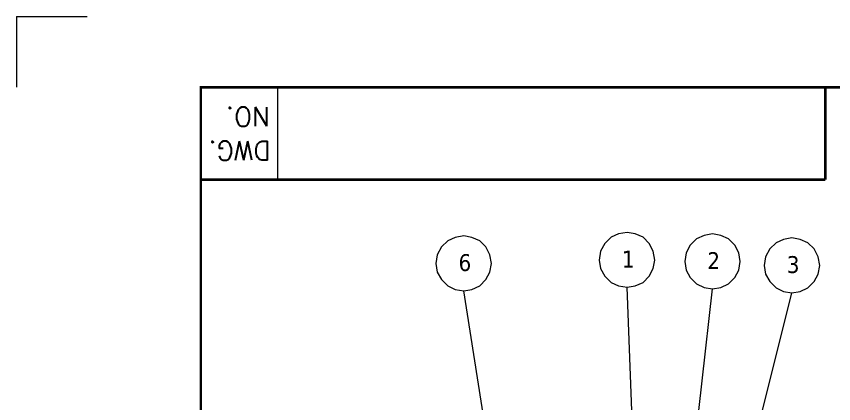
# Model space of a CAD drawing. Header units: millimetres. Extents: x 89051 to 218395, y -330386 to -125649.
# Drawn here: x 89051 to 90870, y -132327 to -131466 of the extents above; entities that cross this region are included whole.
import ezdxf

# ---------------------------------------------------------------- set-up
doc = ezdxf.new("R2010")
doc.units = ezdxf.units.MM
doc.header["$LTSCALE"] = 13
doc.layers.add('1', color=4, linetype='Continuous')
doc.layers.add('2', color=3, linetype='Continuous')
doc.layers.add('paper', color=254, linetype='Continuous', plot=False)
doc.layers.add('铁心', color=3, linetype='Continuous', lineweight=0)
doc.styles.add('ROMANS', font='romans.shx', dxfattribs={"bigfont": 'whgtxt.shx'})
doc.styles.add('Tahoma$001', font='tahoma.ttf', dxfattribs={"height": 2.159784})

msp = doc.modelspace()

# ---------------------------------------------------------------- linework, layer by layer
at = {"layer": '1', "color": 0, "lineweight": 40}
for p in [(90851.08, -131623.54), (89461.81, -131828.77)]:
    msp.add_line(p, (90851.08, -131828.77), dxfattribs=at)
at = {"layer": '1', "color": 0, "lineweight": 40, "const_width": 5.53}
msp.add_lwpolyline([(89461.81, -135980.8), (95524.09, -135980.8), (95524.09, -131623.54), (89461.81, -131623.54), (89461.81, -135980.8)], dxfattribs=at)
at = {"layer": '2', "lineweight": 13}
msp.add_line((89632.31, -131623.54), (89632.31, -131828.77), dxfattribs=at)
at = {"layer": 'paper', "lineweight": 13}
for q in [(89051.34, -131623.54), (89209.21, -131465.67)]:
    msp.add_line((89051.34, -131465.67), q, dxfattribs=at)
at = {"layer": '铁心'}
for points in [[(90108.63, -132015.83), (90105.32, -131995.95), (90096.28, -131978.78), (90082.43, -131964.93), (90065.26, -131957.4), (90046.89, -131954.08), (90028.21, -131957.4), (90011.35, -131964.93), (89997.49, -131978.78), (89988.15, -131995.95), (89985.14, -132015.83), (89988.15, -132034.5), (89997.49, -132051.37), (90011.35, -132065.22), (90028.21, -132073.05), (90046.89, -132076.06), (90065.26, -132073.05), (90082.43, -132065.22), (90096.28, -132051.37), (90105.32, -132034.5)], [(90472.14, -132008.18), (90468.83, -131988.3), (90459.79, -131971.14), (90445.94, -131957.28), (90428.77, -131949.75), (90410.4, -131946.44), (90391.72, -131949.75), (90374.86, -131957.28), (90361, -131971.14), (90351.66, -131988.3), (90348.65, -132008.18), (90351.66, -132026.86), (90361, -132043.72), (90374.86, -132057.58), (90391.72, -132065.41), (90410.4, -132068.42), (90428.77, -132065.41), (90445.94, -132057.58), (90459.79, -132043.72), (90468.83, -132026.86)], [(90662.27, -132011.4), (90658.96, -131991.52), (90649.92, -131974.36), (90636.07, -131960.5), (90618.9, -131952.97), (90600.53, -131949.66), (90581.85, -131952.97), (90564.99, -131960.5), (90551.13, -131974.36), (90541.8, -131991.52), (90538.78, -132011.4), (90541.8, -132030.08), (90551.13, -132046.94), (90564.99, -132060.8), (90581.85, -132068.63), (90600.53, -132071.64), (90618.9, -132068.63), (90636.07, -132060.8), (90649.92, -132046.94), (90658.96, -132030.08)], [(90839.19, -132020.24), (90835.88, -132000.36), (90826.85, -131983.2), (90812.99, -131969.34), (90795.82, -131961.81), (90777.45, -131958.5), (90758.78, -131961.81), (90741.91, -131969.34), (90728.06, -131983.2), (90718.72, -132000.36), (90715.71, -132020.24), (90718.72, -132038.92), (90728.06, -132055.78), (90741.91, -132069.64), (90758.78, -132077.47), (90777.45, -132080.48), (90795.82, -132077.47), (90812.99, -132069.64), (90826.85, -132055.78), (90835.88, -132038.92)]]:
    msp.add_lwpolyline(points, close=True, dxfattribs=at)
for points in [[(90163, -132812.48), (90046.89, -132076.06), (90046.89, -132076.06)], [(90425, -132441.24), (90410.4, -132068.42), (90410.4, -132068.42)], [(90531.53, -132686.16), (90600.53, -132071.64), (90600.53, -132071.64)], [(90548.97, -132995.21), (90777.45, -132080.48), (90777.45, -132080.48)]]:
    msp.add_lwpolyline(points, dxfattribs=at)

# ---------------------------------------------------------------- texts
at = {"layer": '2', "lineweight": 13, "style": 'ROMANS'}
for s, p in [('NO.', (89616.2, -131667.68)), ('DWG.', (89617.72, -131743.29))]:
    msp.add_text(s, height=42.625, rotation=180, dxfattribs=at).set_placement(p)
at = {"layer": '铁心', "style": 'Tahoma$001'}
for s, p in [('1', (90398.88, -132024.62)), ('2', (90589.01, -132027.84)), ('6', (90035.37, -132032.26)), ('3', (90765.93, -132036.68))]:
    msp.add_text(s, height=37.59, dxfattribs=at).set_placement(p)

doc.saveas('drawing.dxf')
